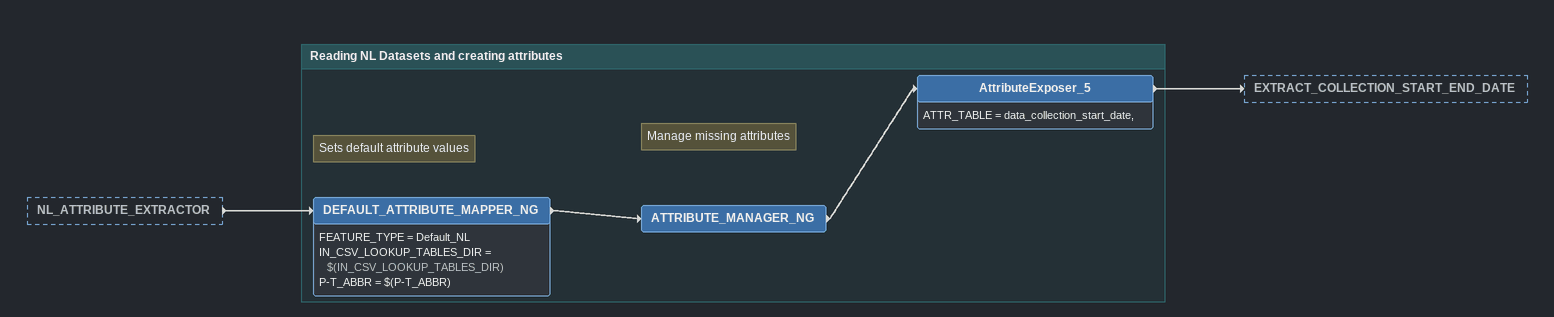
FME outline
NL_ATTRIBUTE_EXTRACTOR [outside]
    -> DEFAULT_ATTRIBUTE_MAPPER_NG

Bookmark: Reading NL Datasets and creating attributes
Note: Sets default attribute values
DEFAULT_ATTRIBUTE_MAPPER_NG
    FEATURE_TYPE = Default_NL
    IN_CSV_LOOKUP_TABLES_DIR = $(IN_CSV_LOOKUP_TABLES_DIR)
    P-T_ABBR = $(P-T_ABBR)
    -> ATTRIBUTE_MANAGER_NG
Note: Manage missing attributes
ATTRIBUTE_MANAGER_NG
    -> AttributeExposer_5
AttributeExposer_5
    ATTR_TABLE = data_collection_start_date,
    -> EXTRACT_COLLECTION_START_END_DATE
